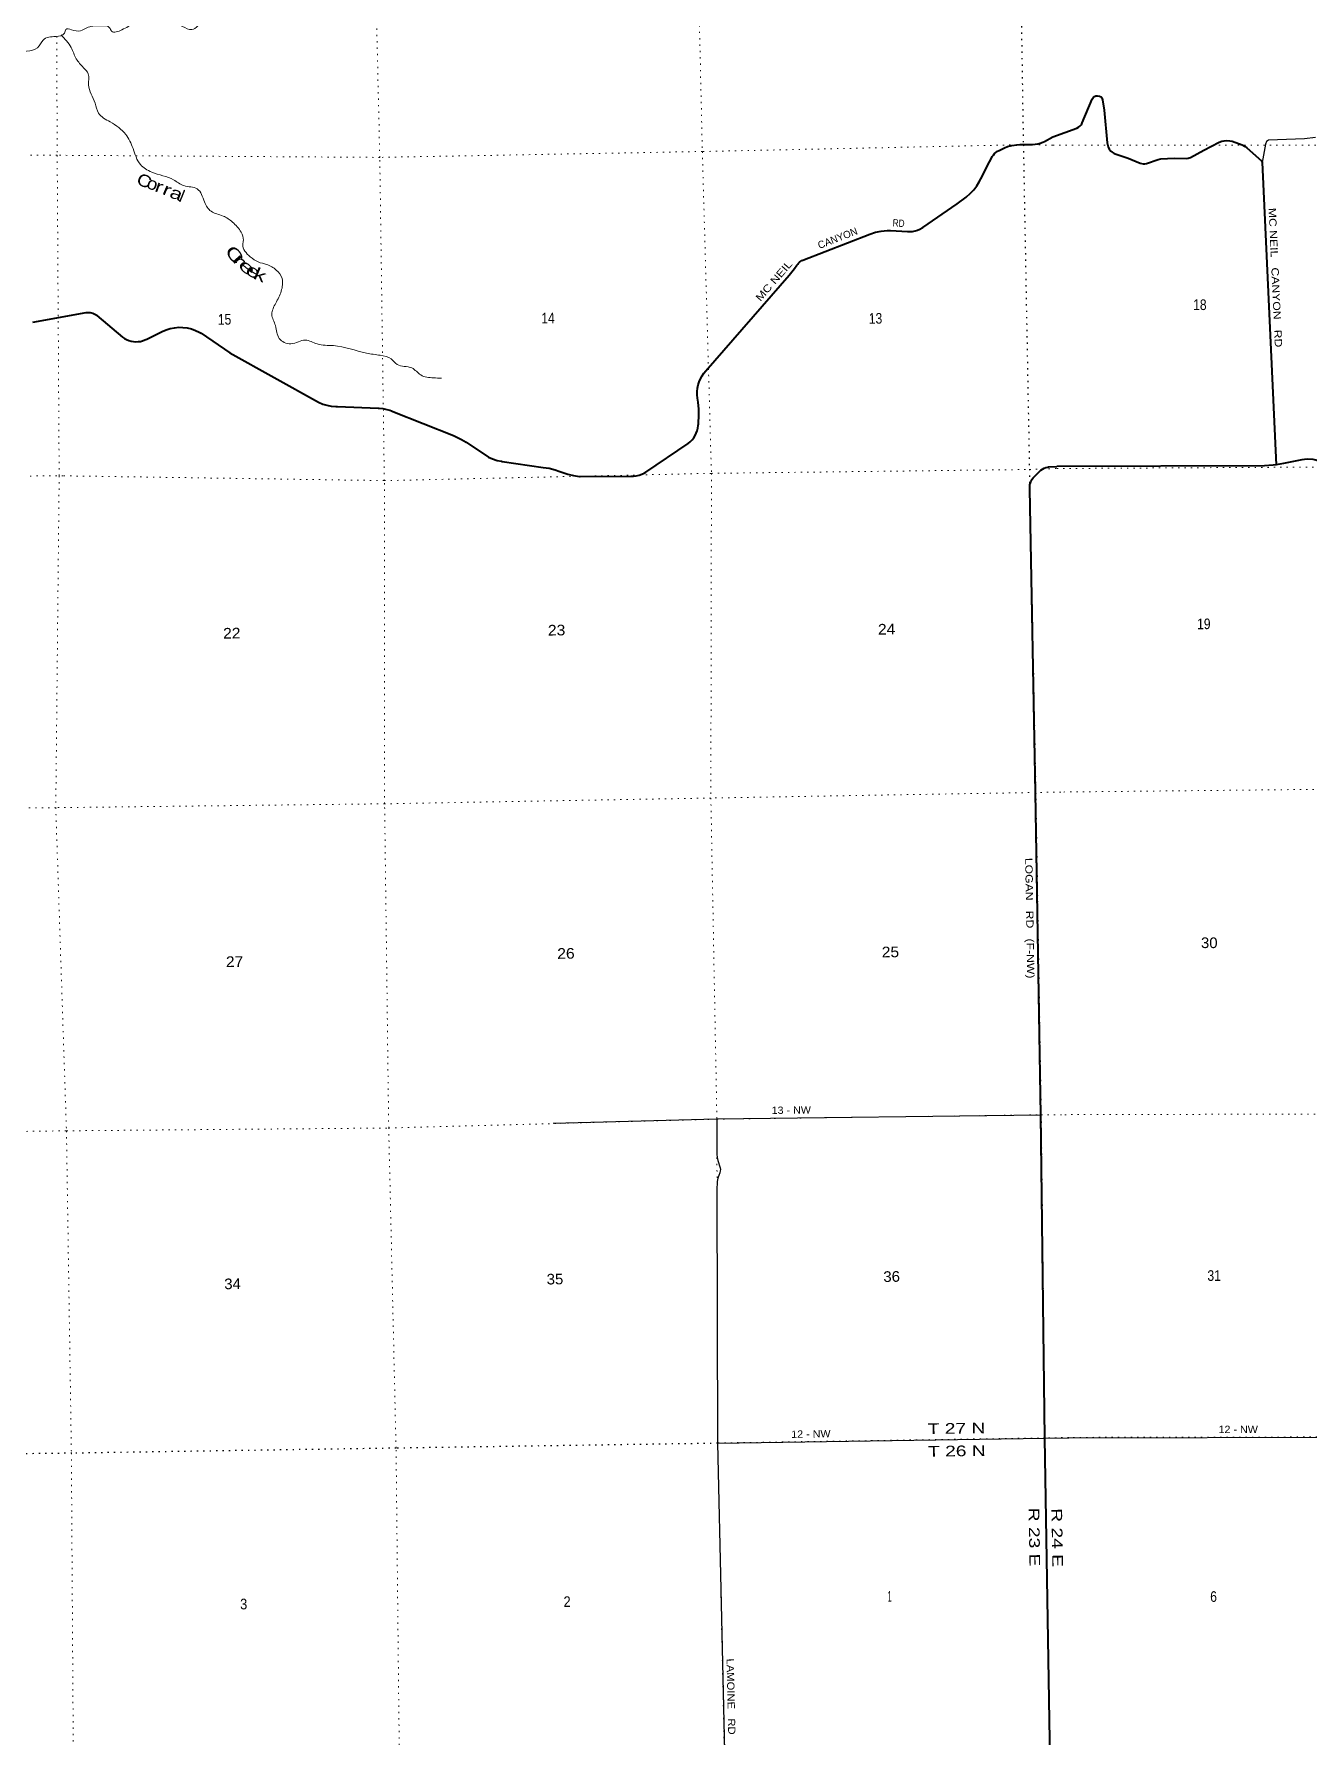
# Model space of a CAD drawing. Header units: feet. Extents: x 246606 to 497223, y 1368 to 189004.
# Drawn here: x 261375 to 282351, y 102083 to 130086 of the extents above; entities that cross this region are included whole.
import ezdxf
from ezdxf.enums import TextEntityAlignment as Align

# ---------------------------------------------------------------- set-up
doc = ezdxf.new("R2010")
doc.units = ezdxf.units.FT
doc.header["$LTSCALE"] = 70
doc.linetypes.add('DOTTED', pattern=[1.5, 0.3, -1.2])
for name, color, linetype, lineweight in [('26', 7, 'Continuous', 40), ('29', 7, 'Continuous', 25), ('30', 7, 'Continuous', 25), ('39', 7, 'Continuous', 13), ('6', 7, 'DOTTED', 25), ('7', 7, 'DOTTED', 13)]:
    doc.layers.add(name, color=color, linetype=linetype, lineweight=lineweight)
doc.layers.add('27', color=7, linetype='Continuous')
doc.layers.add('41', color=7, linetype='Continuous')

msp = doc.modelspace()

# ---------------------------------------------------------------- linework, layer by layer
at = {"layer": '26'}
msp.add_line((281582.03, 127972.25), (281808.95, 123003.02), dxfattribs=at)
for points in [[(278135.19, 128397.18), (278531.06, 128537.63), (278557.5, 128552.27), (278580.93, 128569.2), (278603.06, 128592.65), (278614.7, 128611.38), (278621.93, 128623.91), (278784.68, 129017.12), (278806.8, 129045.99), (278822.42, 129059.02), (278845.85, 129072.05), (278872.61, 129070.77), (278903.14, 129066.84), (278929.17, 129053.81), (278942.19, 129038.18), (278956.1, 129001.31), (278982.47, 128832.24), (279031.75, 128294.37), (279045.05, 128233.1), (279061.97, 128195.32), (279091.92, 128157.54), (279112.75, 128141.91), (279146.79, 128122.47), (279375.44, 128042.9), (279576.21, 127963.44), (279624.38, 127951.51), (279648.47, 127951.73), (279677.76, 127958.23), (279867.18, 128023.41), (279914.69, 128031.18), (280132.81, 128043.19), (280343.66, 128041.61), (280365.8, 128044.22), (280380.5, 128048.59), (280403.55, 128057.25), (280622.6, 128174.95), (280870.68, 128305.42), (280915.84, 128323), (280957.5, 128330.82), (281000.46, 128334.73), (281049.61, 128332.07), (281085.08, 128324.3), (281253.68, 128261.78), (281298.58, 128238.66), (281326.58, 128216.18), (281567.43, 127998.63), (281576.54, 127985.6), (281582.03, 127972.25)], [(272296.88, 123604.85), (272303.25, 123647.96), (272305, 123678.2), (272312.75, 123823.06), (272312.99, 123914.72), (272302.36, 124031.9), (272293.11, 124099.6), (272286.62, 124153.45), (272285.79, 124207.68), (272290.63, 124261.69), (272301.1, 124314.91), (272317.07, 124366.74), (272338.37, 124416.62), (272364.76, 124463.99), (272395.97, 124508.35), (272429.86, 124547.36), (273798.4, 126118.42), (273887.09, 126227.71), (273925.72, 126283.67), (273938.96, 126302.67), (273954.11, 126320.17), (273971.01, 126336), (273989.47, 126349.97), (274009.29, 126361.93), (274023.9, 126369.06), (275124.85, 126797.38), (275217.24, 126826.38), (275312.15, 126845.56), (275408.55, 126854.71), (275467.08, 126855.33), (275743.08, 126838.3), (275785.74, 126837.25), (275828.27, 126840.66), (275870.21, 126848.5), (275911.11, 126860.68), (275950.51, 126877.06), (275987.98, 126897.48), (275996.42, 126902.81), (276560.12, 127292.02), (276708.09, 127401.89), (276782.55, 127467.08), (276837.21, 127525.03), (276885.5, 127588.37), (276926.92, 127656.41), (276950.76, 127704.65), (277092.95, 127982.5), (277125.39, 128045.2), (277140.35, 128071.64), (277158, 128096.37), (277178.14, 128119.12), (277200.54, 128139.63), (277224.96, 128157.7), (277251.14, 128173.11), (277251.32, 128173.2), (277340.74, 128216.24), (277388.86, 128234.84), (277464.78, 128253.87), (277542.27, 128264.86), (277591.89, 128267.6), (277800.76, 128270.54), (277844.47, 128272.69), (277887.71, 128279.39), (277930.02, 128290.58), (277970.93, 128306.13), (278000.76, 128320.73), (278135.19, 128397.18)], [(261354.34, 125348.84), (262235.16, 125504.24), (262248.9, 125505.58), (262272.77, 125506.59), (262296.61, 125505.09), (262320.16, 125501.11), (262343.17, 125494.69), (262365.38, 125485.9), (262386.56, 125474.84), (262406.46, 125461.62), (262410.95, 125458.19), (262832.01, 125100.55), (262864, 125078.91), (262898.07, 125060.72), (262933.86, 125046.2), (262970.97, 125035.5), (263008.99, 125028.73), (263047.52, 125025.98), (263086.12, 125027.27), (263124.37, 125032.59), (263161.86, 125041.87), (263198.17, 125055.03), (263230.57, 125070.62), (263483.35, 125196.96), (263548.21, 125224.12), (263615.55, 125244.36), (263684.64, 125257.44), (263754.71, 125263.23), (263825.01, 125261.66), (263894.76, 125252.76), (263963.2, 125236.61), (264029.57, 125213.39), (264093.15, 125183.37), (264122.39, 125166.68), (264595.27, 124844.32), (266056.22, 124029.69), (266123.82, 124001.63), (266193.99, 123980.78), (266265.95, 123967.38), (266338.91, 123961.58), (266366.67, 123961.38), (267037.4, 123933.31), (267053.52, 123932.25), (267116.21, 123926.52), (267177.95, 123914.26), (267229.65, 123898.23), (267254.38, 123889.34), (267279.65, 123879.33), (268276.45, 123484.64), (268409.68, 123421.01), (268487.29, 123375.55), (268850.46, 123129.82), (268920.55, 123099.03), (268993.47, 123075.73), (269068.44, 123060.18), (269076.73, 123058.95), (269753.14, 122960.68), (269851.34, 122946.13), (269947.48, 122921.4), (270010.13, 122899.29), (270157.44, 122850.38), (270251.47, 122825.87), (270347.54, 122811.33), (270357.36, 122810.41), (270358.8, 122810.31), (271191.39, 122817.55), (271237.72, 122817.88), (271283.77, 122823.06), (271329.02, 122833.01), (271372.99, 122847.65), (271415.18, 122866.79), (271438.18, 122879.6), (272136.99, 123352.9), (272170.57, 123380.68), (272201.06, 123411.82), (272228.13, 123445.97), (272251.48, 123482.76), (272270.85, 123521.8), (272286.04, 123562.64), (272296.88, 123604.85)], [(278169.05, 93473.33), (278144.48, 96353.76), (278091.06, 101701.86), (278004.15, 106995.04), (277941.13, 112308.71), (277854.05, 117613.99), (277757.94, 122603.83), (277757.94, 122653.15), (277761, 122677.5), (277766.59, 122701.4), (277774.65, 122724.57), (277785.09, 122746.78), (277797.79, 122767.78), (277812.62, 122787.34), (277829.4, 122805.23), (277838.25, 122813.3), (277939.56, 122911.7), (277965.4, 122929.54), (277992.97, 122944.59), (278021.96, 122956.66), (278052.05, 122965.65), (278065.94, 122968.66), (278202.29, 122976.38)], [(281808.95, 123003.02), (281762.71, 122996.22), (281620.56, 122986.63), (278202.29, 122976.38)], [(288402, 123005.49), (283064.1, 122967.84), (282814.61, 122988.4), (282768.62, 122994.28), (282689.63, 123009.25), (282655.78, 123017.06), (282463.11, 123076.99), (282421.45, 123087.41), (282319.9, 123095.23), (282235.68, 123083.8), (281932.33, 123021.16), (281808.95, 123003.02)]]:
    msp.add_lwpolyline(points, dxfattribs=at)
at = {"layer": '29'}
for p, q in [((272618.68, 106911.65), (278004.15, 106995.04)), ((278004.15, 106995.04), (278400.04, 107003.42)), ((278400.04, 107003.42), (283324.75, 107011.99)), ((272678.83, 104272.82), (272733.35, 101842.12))]:
    msp.add_line(p, q, dxfattribs=at)
for points in [[(282459.35, 128387.27), (282276.21, 128360.29), (281687.39, 128339.15), (281666.78, 128332.4), (281651.51, 128317.12), (281634.02, 128275.89), (281582.03, 127972.25)], [(269918.55, 112174.06), (272601.21, 112244.82), (277941.02, 112315.57)], [(272606.72, 112241.14), (272608.56, 111667.68), (272614.09, 111612.55), (272626.16, 111563.65), (272663.68, 111441.61), (272667.35, 111414.04), (272664.6, 111390.73), (272660.01, 111360.74), (272623.76, 111271.68), (272614.09, 111215.53), (272608.57, 111072.17), (272618.68, 106913.61), (272678.83, 104272.82)]]:
    msp.add_lwpolyline(points, dxfattribs=at)
at = {"layer": '39'}
for points in [[(269771.77, 139276.95), (269659.7, 138776.67), (269602.85, 138515.61), (269458.87, 138291.71), (269403.92, 138038.75), (269307.93, 137694.44), (269118.34, 137417.46), (269068.41, 137239.22), (269091.16, 137049.87), (269035.91, 136819.11), (269021.49, 136695.83), (268912.24, 136583.37), (268750.4, 136339.05), (268712.78, 136144.84), (268612.38, 135973.99), (268522.39, 135779.07), (268485.98, 135643.39), (268473.47, 135528.21), (268349.4, 135320.72), (268118.42, 134684.03), (268001.86, 134516.99), (267830.02, 134413.77), (267771.84, 134249.55), (267726.79, 134156.12), (267635.42, 134062.06), (267508.85, 134036.13), (267268.73, 133917.85), (266869.74, 133631.96), (266632.52, 133449.16), (266571.72, 133329.29), (266473.39, 133154.43), (266352.41, 133015.58), (266184.98, 132738.9), (265970.23, 132386.92), (265879.39, 132107.24), (265796.18, 132005.23), (265776.68, 131958.55), (265853.05, 131971.7), (265941.59, 131978.96), (265932.72, 131892.08), (265830.5, 131707.08), (265751.38, 131601.08), (265733.97, 131548.39), (265669.62, 131539.44), (265574.94, 131392.88), (265388.66, 131168.4), (265226.67, 131081.45), (264959.67, 131013.25), (264840.51, 130888.55), (264783.84, 130760.66), (264681.9, 130702.78), (264540.3, 130597.95), (264398.98, 130472.95), (264163.42, 130316.4), (263972.16, 130160.45), (263818.36, 130210.82), (263567.54, 130284.07), (263454.77, 130280.52), (263332.98, 130347.46), (263161.63, 130355.22), (263007.78, 130262.33), (262821.88, 130156.89), (262650.94, 130134.39), (262617.97, 130188.42), (262484.53, 130222.92), (262265.29, 130197.74), (262137.15, 130139.5), (261991.85, 130157.7), (261899.11, 130162.49), (261873.79, 130099.59), (261733.49, 130047.24), (261524.79, 129987.91), (261433.85, 129861.57), (261253.32, 129804.64), (260445.61, 129648.36), (259984.72, 129468.57), (259566.36, 129273.21), (259011.42, 129047.75), (258764.67, 128971.75), (258469.25, 128919.3), (258176.42, 128824.52), (257977.3, 128654.34), (257895.56, 128445.41), (257785.5, 128098.89), (257807.98, 127782.42), (257843.84, 127518.6), (257791.24, 127388.75), (257752.58, 127416.47), (257712.39, 127555.14), (257647.24, 127604.7), (257589.94, 127523.21), (257592.66, 127325.52), (257470.88, 126072.9), (257504.39, 125980.55), (257567.08, 125963.24), (257535.52, 125914.39)], [(261821.85, 130072.29), (261985.83, 129863.04), (262070.97, 129678.57), (262189.82, 129532.9), (262265.76, 129431.03), (262272.26, 129251.55), (262379.14, 128950.35), (262437.82, 128785.7), (262627.17, 128640.99), (262883.82, 128436.67), (263003.89, 128202.24), (263124.32, 127941.58), (263311.4, 127815), (263671.76, 127686.74), (263838.23, 127594.17), (264060.6, 127538.69), (264180.4, 127324.43), (264287.27, 127170.53), (264485.78, 127092.52), (264640.24, 126993.74), (264783.57, 126826.21), (264819.59, 126697.57), (264808.5, 126624.78), (264930.11, 126424.67), (265064.27, 126337.72), (265201.82, 126297.23), (265360.24, 126204.55), (265454.83, 126064.6), (265441.55, 125858.62), (265351.61, 125659.67), (265287.64, 125477.2), (265346.62, 125290.36), (265407.92, 125081.36), (265602.53, 124993.22), (265839.43, 125052.94), (266031.7, 124988.97), (266300.01, 124962.36), (266843.64, 124838.62), (267071.77, 124803.39), (267249.85, 124745.28), (267347.84, 124651.79), (267590.38, 124594.56), (267737.01, 124479.53), (267949.2, 124431.98), (268078.19, 124427.68)]]:
    msp.add_spline(points, degree=3, dxfattribs=at)
at = {"layer": '6'}
for points in [[(277609.57, 139372.72), (277587.5, 138749.44), (277563.98, 133575.83), (277651.11, 128266.52), (277750.67, 122933.16), (277854.05, 117613.99), (277941.13, 112308.71), (278004.15, 106995.04), (278091.06, 101701.86), (278144.21, 96373.93), (278169.05, 93473.33)], [(309332.1, 107366.68), (304550.78, 107337.67), (299233.04, 107225.52), (293909.58, 107180.01), (288599.96, 107079.93), (283324.75, 107011.99), (278400.04, 107003.42)], [(278400.04, 107003.42), (278004.15, 106995.04), (272622.3, 106911.66), (267331.07, 106831.53), (261999.58, 106748.84), (256730.28, 106685.15), (251387.14, 106570.02), (250744.41, 106567.94)]]:
    msp.add_lwpolyline(points, dxfattribs=at)
at = {"layer": '7'}
for points in [[(272340.13, 139308.19), (272325.34, 138752.44), (272248.74, 133483.27), (272370.39, 128154.25), (272519.75, 122861.93), (272510.59, 117523.06), (272609.42, 112242.16), (272622.3, 106911.66), (272734.13, 101711.64), (272783.63, 96355.41), (272814.69, 93407.78)], [(267476.88, 93343.69), (267449.9, 96288.83), (267386.44, 101634.78), (267331.07, 106831.53), (267210.3, 112096), (267143.01, 117427.77), (267138.4, 122742.24), (267063.27, 128057.77), (266939.54, 133390.79), (266931.8, 133677.34)], [(261748.66, 130052.34), (261756.35, 128092.43), (261788.54, 122822.73), (261732.68, 117364.18), (261908.52, 112050.03), (261989.45, 106752.74), (262022.97, 101533.49), (262124.17, 96226.39), (262142.46, 93280.91)], [(278136.9, 128258.74), (282952.71, 128260.02), (288326.68, 128327.5), (293624.52, 128494.22), (298948.13, 128536.83), (304277.58, 128601.38), (309037.94, 128750.25)], [(278136.9, 128258.74), (277651.11, 128266.52), (272370.39, 128154.25), (267063.27, 128057.77), (261756.35, 128092.43), (257789.69, 128126.79)], [(278202.73, 122941.2), (283062.45, 122968.12), (288391.93, 123007.55), (293686.44, 123171.98), (299010.95, 123161.28), (304443.69, 123295.08), (309111.39, 123411.15)], [(257004.62, 122792.07), (261862.87, 122820.95), (267138.4, 122742.24), (272519.75, 122861.93), (277752.79, 122925.12), (278202.73, 122941.2)], [(309185.18, 118047.24), (304383.83, 117945.45), (299072.22, 117849.42), (293752.89, 117826.08), (288475.52, 117725.86), (283166.12, 117672.2), (278268.6, 117621.11)], [(278268.6, 117621.11), (277854.05, 117613.99), (272510.59, 117523.06), (267143.01, 117427.77), (261732.68, 117364.18), (256268, 117297.83), (255256.92, 117287.52)], [(278334.28, 112315.55), (283275.6, 112327.83), (288552.89, 112409.89), (293863.34, 112499.94), (299171.89, 112561.6), (304477.46, 112657.65), (309258.28, 112732.98)], [(253559.09, 111908.15), (256526.48, 111980.77), (261908.52, 112050.03), (267210.3, 112096), (272609.42, 112242.16), (277945.11, 112312.8), (278334.28, 112315.55)]]:
    msp.add_lwpolyline(points, dxfattribs=at)

# ---------------------------------------------------------------- texts
at = {"layer": '27'}
for s, rotation, width, p in [('MC NEIL   CANYON   RD', 272.615, 1.25, (281686.24, 127224.78)), ('RD', 356.469, 0.85, (275497.76, 126923.57)), ('MC NEIL', 48.941, 1.25, (273325.33, 125681.92)), ('LOGAN   RD   (F-NW)', 270.94, 1.25, (277681.69, 116538.02))]:
    msp.add_text(s, height=120, rotation=rotation, dxfattribs=dict(at, width=width)).set_placement(p)
msp.add_text('CANYON', height=120, rotation=21.258, dxfattribs=at).set_placement((274297.09, 126550.47))
at = {"layer": '30'}
for s, rotation, width, p in [('13 - NW', 0.759, 1.1, (273510.68, 112326.88)), ('12 - NW', 0.887, 1.1, (273833.39, 107000.47)), ('LAMOINE   RD', 271.232, 1.15, (272768.4, 103370.47))]:
    msp.add_text(s, height=120, rotation=rotation, dxfattribs=dict(at, width=width)).set_placement(p)
at = {"layer": '30', "width": 1.1}
msp.add_text('12 - NW', height=120, rotation=359.92, dxfattribs=at).set_placement((281186.53, 107080.33), align=Align.CENTER)
at = {"layer": '41'}
for s, rotation, width, p in [('C', 336.301, 1.2, (263042.51, 127629.44)), ('o', 340.563, 1.15, (263211.08, 127559.43)), ('r', 340.31, 1.35, (263347.06, 127505.4)), ('r', 336.926, 1.45, (263469.44, 127461.44)), ('a', 338.743, 1.35, (263588.62, 127408.58)), ('C', 307.81, 1.55, (264504.02, 126513.96)), ('r', 310.879, 2.1, (264617.08, 126375.09)), ('e', 319.703, 1.85, (264714.15, 126264.27)), ('e', 329.272, 1.5, (264836.77, 126156.97)), ('k', 337.212, 1.45, (264967.02, 126070.55))]:
    msp.add_text(s, height=200, rotation=rotation, dxfattribs=dict(at, width=width)).set_placement(p)
msp.add_text('l', height=200, rotation=338.032, dxfattribs=at).set_placement((263745.25, 127337.31))
at = {"layer": '6', "width": 1.35}
for s, rotation, p in [('T 27 N', 0.888, (276079.45, 107062.66)), ('T 26 N', 0.888, (276085.09, 106690.8)), ('R 23 E', 270.941, (277737.8, 105850.78)), ('R 24 E', 270.941, (278113.52, 105841.59))]:
    msp.add_text(s, height=175, rotation=rotation, dxfattribs=at).set_placement(p)
at = {"layer": '7'}
for s, width, p in [('15', 0.85, (264399.92, 125305.3)), ('14', 0.85, (269721.83, 125325.73)), ('13', 0.85, (275109.57, 125321.1)), ('22', 1.1, (264486.67, 120143.69)), ('23', 1.1, (269830.7, 120194.27)), ('24', 1.1, (275260.39, 120209.86)), ('27', 1.1, (264532.76, 114743.03)), ('26', 1.1, (269984.41, 114877.8)), ('25', 1.1, (275322.75, 114902.07)), ('34', 1.05, (264506.06, 109444.81)), ('35', 1.05, (269810.28, 109522.56)), ('36', 1.05, (275349.26, 109564.74)), ('1', 0.45, (275419.23, 104306.73)), ('3', 0.9, (264767.08, 104179.69)), ('2', 0.9, (270088.13, 104219.35))]:
    msp.add_text(s, height=175, rotation=0.78, dxfattribs=dict(at, width=width)).set_placement(p)
for s, width, p in [('18', 0.85, (280445.2, 125547.47)), ('19', 0.85, (280510.27, 120299.44)), ('30', 1.05, (280573.61, 115054.89)), ('31', 0.85, (280680.01, 109582.54)), ('6', 0.85, (280725.76, 104303.89))]:
    msp.add_text(s, height=175, dxfattribs=dict(at, width=width)).set_placement(p)

doc.saveas('drawing.dxf')
